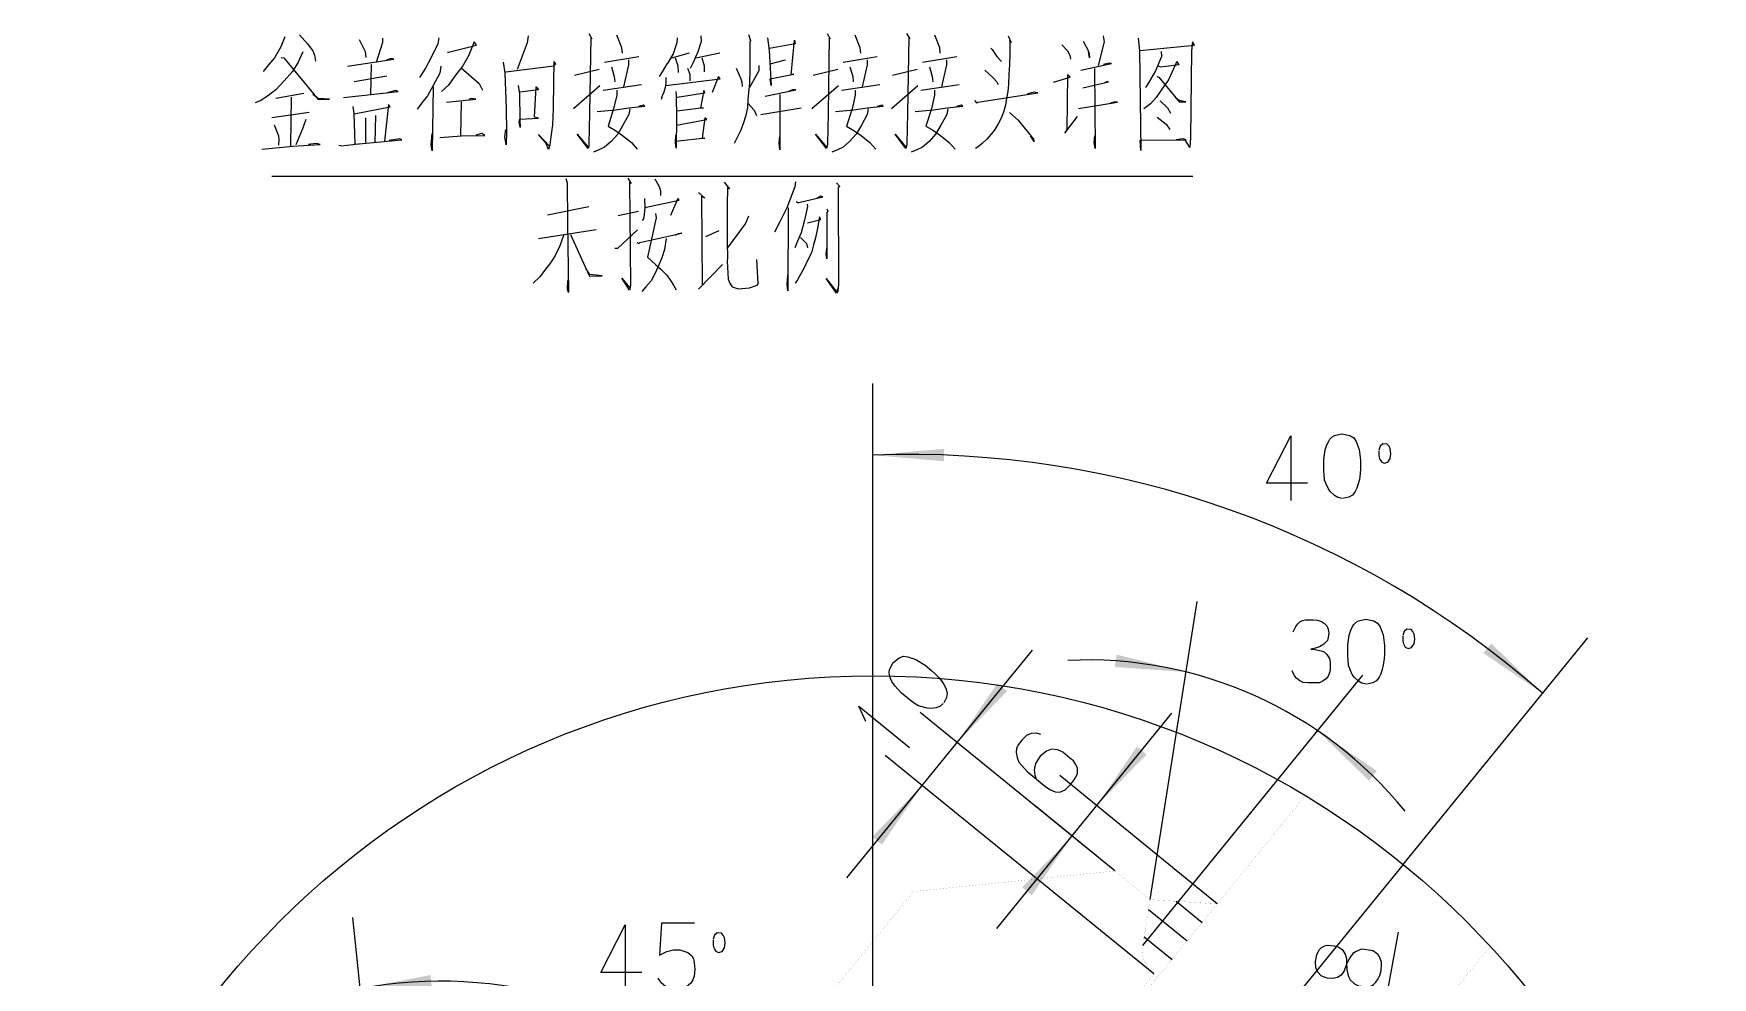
# Model space of a CAD drawing. Extents: x 0 to 8410, y 0 to 11890.
# Drawn here: x 6233 to 6937, y 5871 to 6267 of the extents above; entities that cross this region are included whole.
import ezdxf

# ---------------------------------------------------------------- set-up
doc = ezdxf.new("R2010")
doc.units = 0
doc.header["$MEASUREMENT"] = 0
for name, color, linetype in [('6', 7, 'Continuous'), ('7', 7, 'Continuous'), ('8', 7, 'Continuous')]:
    doc.layers.add(name, color=color, linetype=linetype)

# ---------------------------------------------------------------- blocks, each defined once
blk = doc.blocks.new('BLKENT253')
at = {"layer": '6', "color": 1, "linetype": 'Continuous'}
for p, q in [((6637.06, 5891.58), (6710.56, 5981.82)), ((6712.35, 5915.87), (6663.48, 5955.69)), ((6686.61, 5915.71), (6653.13, 5942.98))]:
    blk.add_line(p, q, dxfattribs=at)
at = {"layer": '6', "color": 2, "linetype": 'Continuous'}
for p, q in [((6649.54, 5972.53), (6647.59, 5970.58)), ((6651.46, 5973.33), (6649.54, 5972.53)), ((6653.8, 5973.55), (6651.46, 5973.33)), ((6655.62, 5972.89), (6653.8, 5973.55)), ((6645.38, 5967.19), (6645.21, 5965.44)), ((6645.21, 5965.44), (6645.59, 5963.24)), ((6646.15, 5968.8), (6645.38, 5967.19)), ((6647.59, 5970.58), (6646.15, 5968.8)), ((6655.29, 5963.84), (6653.3, 5960.74)), ((6657.91, 5965.95), (6655.29, 5963.84)), ((6660.05, 5966.81), (6657.91, 5965.95)), ((6662.65, 5966.46), (6660.05, 5966.81)), ((6664.74, 5965.47), (6662.65, 5966.46)), ((6667.67, 5963.08), (6664.74, 5965.47)), ((6645.59, 5963.24), (6646.37, 5961.31)), ((6646.37, 5961.31), (6647.6, 5959.95)), ((6647.6, 5959.95), (6649.86, 5957.4)), ((6649.86, 5957.4), (6657.68, 5951.04)), ((6653.3, 5960.74), (6652.77, 5958.1)), ((6652.77, 5958.1), (6652.99, 5955.92)), ((6669.19, 5961.84), (6667.67, 5963.08)), ((6670.2, 5960.42), (6669.19, 5961.84)), ((6670.87, 5958.81), (6670.2, 5960.42)), ((6670.97, 5956.49), (6670.87, 5958.81)), ((6652.99, 5955.92), (6653.45, 5954.71)), ((6657.68, 5951.04), (6659.64, 5949.67)), ((6659.64, 5949.67), (6661.5, 5948.86)), ((6663.56, 5948.72), (6665.81, 5949.72)), ((6665.81, 5949.72), (6667.99, 5951.95)), ((6667.99, 5951.95), (6669.56, 5953.87)), ((6669.56, 5953.87), (6670.97, 5956.49)), ((6661.5, 5948.86), (6663.56, 5948.72))]:
    blk.add_line(p, q, dxfattribs=at)
at = {"layer": '6', "color": 1, "linetype": 'Continuous'}
for points in [[(6678.98, 5943.05), (6695.83, 5967.88), (6699.88, 5964.57)], [(6668.63, 5930.35), (6651.78, 5905.53), (6647.73, 5908.83)]]:
    blk.add_solid(points, dxfattribs=at)
blk = doc.blocks.new('BLKENT254')
at = {"layer": '6', "color": 1, "linetype": 'Continuous'}
for p, q in [((6701.35, 5903.7), (6721.17, 6028.78)), ((6724.64, 5916.81), (6790.59, 5997.76))]:
    blk.add_line(p, q, dxfattribs=at)
at = {"layer": '6', "color": 2, "linetype": 'Continuous'}
for p, q in [((6763.4, 6019.31), (6764.23, 6020.15)), ((6764.23, 6020.15), (6765.33, 6020.71)), ((6765.33, 6020.71), (6766.61, 6020.99)), ((6766.61, 6020.99), (6769.72, 6020.99)), ((6769.72, 6020.99), (6771.64, 6020.85)), ((6771.64, 6020.85), (6773.29, 6020.29)), ((6773.29, 6020.29), (6774.57, 6019.45)), ((6786.83, 6019.03), (6787.84, 6020.01)), ((6787.84, 6020.01), (6788.75, 6020.57)), ((6788.75, 6020.57), (6791.86, 6021.27)), ((6791.86, 6021.27), (6795.16, 6020.57)), ((6795.16, 6020.57), (6796.8, 6019.59)), ((6761.39, 6015.95), (6761.94, 6017.07)), ((6761.94, 6017.07), (6762.49, 6018.19)), ((6762.49, 6018.19), (6763.4, 6019.31)), ((6774.57, 6019.45), (6775.48, 6018.47)), ((6775.48, 6018.47), (6776.12, 6017.07)), ((6776.12, 6013.57), (6775.76, 6012.31)), ((6776.12, 6017.07), (6776.4, 6015.39)), ((6776.4, 6015.39), (6776.12, 6013.57)), ((6784.36, 6010.49), (6784.91, 6014.55)), ((6784.91, 6014.55), (6785.55, 6016.65)), ((6785.55, 6016.65), (6786.19, 6017.91)), ((6786.19, 6017.91), (6786.83, 6019.03)), ((6796.8, 6019.59), (6797.81, 6018.05)), ((6797.81, 6018.05), (6799.09, 6014.69)), ((6799.09, 6014.69), (6799.64, 6010.21)), ((6807.33, 6014.13), (6807.42, 6012.03)), ((6807.97, 6016.09), (6807.42, 6014.41)), ((6809.06, 6017.07), (6807.97, 6016.09)), ((6810.89, 6016.93), (6809.06, 6017.07)), ((6811.63, 6016.09), (6810.89, 6016.93)), ((6812.08, 6014.97), (6811.63, 6016.09)), ((6812.36, 6012.87), (6812.08, 6014.97)), ((6770.82, 6009.09), (6768.8, 6008.67)), ((6768.8, 6008.67), (6770.45, 6008.53)), ((6770.45, 6008.53), (6773.1, 6007.97)), ((6772.46, 6009.65), (6770.82, 6009.09)), ((6774.29, 6010.77), (6772.46, 6009.65)), ((6773.1, 6007.97), (6774.38, 6007.55)), ((6775.76, 6012.31), (6774.29, 6010.77)), ((6774.38, 6007.55), (6775.57, 6006.43)), ((6775.57, 6006.43), (6776.58, 6004.75)), ((6784.36, 6005.59), (6784.36, 6010.49)), ((6799.64, 6006.57), (6799.55, 6004.61)), ((6799.64, 6010.21), (6799.64, 6006.57)), ((6807.42, 6012.03), (6807.6, 6010.91)), ((6807.6, 6010.91), (6807.87, 6010.35)), ((6807.87, 6010.35), (6808.42, 6009.51)), ((6808.42, 6009.51), (6809.61, 6008.95)), ((6809.61, 6008.95), (6811.08, 6009.37)), ((6811.08, 6009.37), (6812.08, 6010.91)), ((6812.08, 6010.91), (6812.36, 6012.87)), ((6761.94, 5997.61), (6761.03, 5999.71)), ((6776.76, 5999.29), (6776.12, 5997.47)), ((6776.58, 6004.75), (6776.86, 6003.21)), ((6776.86, 6000.55), (6776.76, 5999.29)), ((6776.86, 6003.21), (6776.86, 6000.55)), ((6784.45, 6004.19), (6784.36, 6005.59)), ((6784.63, 6001.81), (6784.45, 6004.19)), ((6785.09, 6000.55), (6784.63, 6001.81)), ((6786.19, 5998.17), (6785.09, 6000.55)), ((6798.72, 6000.27), (6798.18, 5998.45)), ((6799.18, 6002.09), (6798.72, 6000.27)), ((6799.55, 6004.61), (6799.18, 6002.09)), ((6762.86, 5996.49), (6761.94, 5997.61)), ((6764.23, 5995.51), (6762.86, 5996.49)), ((6765.6, 5994.81), (6764.23, 5995.51)), ((6767.71, 5994.67), (6765.6, 5994.81)), ((6772.46, 5994.67), (6767.71, 5994.67)), ((6774.02, 5995.51), (6772.46, 5994.67)), ((6775.3, 5996.49), (6774.02, 5995.51)), ((6776.12, 5997.47), (6775.3, 5996.49)), ((6786.92, 5997.05), (6786.19, 5998.17)), ((6788.75, 5995.37), (6786.92, 5997.05)), ((6790.12, 5994.53), (6788.75, 5995.37)), ((6791.95, 5994.11), (6790.12, 5994.53)), ((6794.79, 5994.67), (6792.32, 5994.11)), ((6796.35, 5995.51), (6794.79, 5994.67)), ((6797.44, 5997.05), (6796.35, 5995.51)), ((6798.18, 5998.45), (6797.44, 5997.05))]:
    blk.add_line(p, q, dxfattribs=at)
at = {"layer": '6', "color": 1, "linetype": 'Continuous'}
blk.add_arc((6675.14, 5832.66), 171.55, 39.0734, 92.7587, dxfattribs=at)
for points in [[(6716.47, 5999.15), (6686.55, 6001.25), (6687.36, 6006.41)], [(6771.64, 5974.5), (6796.46, 5957.65), (6793.16, 5953.59)]]:
    blk.add_solid(points, dxfattribs=at)
blk = doc.blocks.new('BLKENT255')
at = {"layer": '6', "color": 1, "linetype": 'Continuous'}
for p, q in [((6574.2, 5912.8), (6652.06, 6008.34)), ((6686.61, 5915.71), (6604.96, 5982.21)), ((6702.9, 5872.53), (6590.27, 5964.19))]:
    blk.add_line(p, q, dxfattribs=at)
at = {"layer": '6', "color": 2, "linetype": 'Continuous'}
for p, q in [((6591.93, 5999.05), (6592.07, 6000.11)), ((6592.05, 5997.65), (6591.93, 5999.05)), ((6592.07, 6000.11), (6593.5, 6002.97)), ((6593.5, 6002.97), (6596.12, 6005.08)), ((6596.12, 6005.08), (6597.92, 6005.74)), ((6597.92, 6005.74), (6599.75, 6005.54)), ((6599.75, 6005.54), (6603.16, 6004.41)), ((6603.16, 6004.41), (6606.98, 6002.01)), ((6606.98, 6002.01), (6609.81, 5999.71)), ((6609.81, 5999.71), (6611.27, 5998.4)), ((6592.52, 5996.45), (6592.05, 5997.65)), ((6593.09, 5995.15), (6592.52, 5996.45)), ((6594.31, 5993.33), (6593.09, 5995.15)), ((6597.11, 5990.34), (6594.31, 5993.33)), ((6611.27, 5998.4), (6612.99, 5996.53)), ((6612.99, 5996.53), (6614.11, 5995.02)), ((6614.11, 5995.02), (6615.18, 5993.45)), ((6615.18, 5993.45), (6615.8, 5991.99)), ((6615.8, 5991.99), (6616.3, 5990.17)), ((6582.17, 5978.43), (6579.26, 5984.83)), ((6579.26, 5984.83), (6600.53, 5967.49)), ((6600.91, 5987.24), (6597.11, 5990.34)), ((6602.06, 5986.43), (6600.91, 5987.24)), ((6604.02, 5985.07), (6602.06, 5986.43)), ((6605.28, 5984.63), (6604.02, 5985.07)), ((6614.61, 5985.88), (6613.13, 5984.73)), ((6615.97, 5988.43), (6614.84, 5986.16)), ((6616.3, 5990.17), (6615.97, 5988.43)), ((6607.82, 5983.98), (6605.28, 5984.63)), ((6609.15, 5983.84), (6607.82, 5983.98)), ((6611.61, 5984.19), (6609.15, 5983.84)), ((6613.13, 5984.73), (6611.61, 5984.19))]:
    blk.add_line(p, q, dxfattribs=at)
at = {"layer": '6', "color": 1, "linetype": 'Continuous'}
for points in [[(6620.47, 5969.58), (6637.32, 5994.4), (6641.38, 5991.1)], [(6605.79, 5951.56), (6588.93, 5926.74), (6584.88, 5930.05)]]:
    blk.add_solid(points, dxfattribs=at)
blk = doc.blocks.new('BLKENT256')
at = {"layer": '6', "color": 1, "linetype": 'Continuous'}
blk.add_line((6805.39, 5890.07), (6789.48, 5804.03), dxfattribs=at)
at = {"layer": '6', "color": 2, "linetype": 'Continuous'}
for p, q in [((6770.72, 5877.8), (6771.36, 5880.47)), ((6771.36, 5880.47), (6772.33, 5882.62)), ((6772.33, 5882.62), (6773.22, 5883.57)), ((6773.22, 5883.57), (6774.64, 5884.33)), ((6774.64, 5884.33), (6775.69, 5884.61)), ((6775.69, 5884.61), (6778.63, 5884.34)), ((6778.63, 5884.34), (6780.5, 5883.71)), ((6780.5, 5883.71), (6782.14, 5882.57)), ((6782.14, 5882.57), (6783.25, 5880.88)), ((6783.25, 5880.88), (6783.76, 5879.02)), ((6785.44, 5879.64), (6783.78, 5876.78)), ((6786.43, 5881.13), (6785.44, 5879.64)), ((6787.87, 5881.98), (6786.43, 5881.13)), ((6790.03, 5882.88), (6787.87, 5881.98)), ((6791.3, 5882.83), (6790.03, 5882.88)), ((6793.09, 5882.5), (6791.3, 5882.83)), ((6794.74, 5882.2), (6793.09, 5882.5)), ((6796.02, 5881.4), (6794.74, 5882.2)), ((6797.01, 5880.57), (6796.02, 5881.4)), ((6797.47, 5880.02), (6797.01, 5880.57)), ((6797.86, 5879.01), (6797.47, 5880.02)), ((6770.95, 5875.15), (6770.72, 5877.8)), ((6771.75, 5873.33), (6770.95, 5875.15)), ((6773.17, 5871.77), (6771.75, 5873.33)), ((6782.81, 5873.89), (6781.47, 5872)), ((6783.66, 5876.15), (6782.81, 5873.89)), ((6783.76, 5879.02), (6783.81, 5877.71)), ((6783.81, 5877.71), (6783.88, 5874.25)), ((6783.88, 5874.25), (6784.25, 5872.41)), ((6784.25, 5872.41), (6784.63, 5871.41)), ((6797.68, 5871.88), (6798.34, 5873.9)), ((6798.43, 5877.51), (6797.86, 5879.01)), ((6798.34, 5873.9), (6798.39, 5876.5)), ((6798.39, 5876.5), (6798.43, 5877.51)), ((6774.87, 5870.98), (6773.17, 5871.77)), ((6775.84, 5870.81), (6774.87, 5870.98)), ((6778.07, 5870.58), (6775.84, 5870.81)), ((6780, 5870.97), (6778.07, 5870.58)), ((6781.47, 5872), (6780, 5870.97)), ((6784.63, 5871.41), (6785.23, 5870)), ((6785.23, 5870), (6786.83, 5868.68)), ((6786.83, 5868.68), (6787.71, 5868.05)), ((6787.71, 5868.05), (6788.77, 5867.58)), ((6788.77, 5867.58), (6790, 5867.35)), ((6790, 5867.35), (6791.54, 5867.16)), ((6791.54, 5867.16), (6793.12, 5867.24)), ((6793.12, 5867.24), (6794.18, 5867.6)), ((6794.18, 5867.6), (6795.12, 5868.07)), ((6795.12, 5868.07), (6796.01, 5869.03)), ((6796.01, 5869.03), (6796.98, 5870.43)), ((6796.98, 5870.43), (6797.68, 5871.88)), ((6767.47, 5857.93), (6768.66, 5860.5)), ((6768.66, 5860.5), (6769.58, 5861.63)), ((6769.58, 5861.63), (6770.37, 5862.05)), ((6770.37, 5862.05), (6771.71, 5862.36)), ((6771.71, 5862.36), (6773.17, 5862.55)), ((6773.17, 5862.55), (6775.29, 5862.44)), ((6775.29, 5862.44), (6776.65, 5862.09)), ((6776.65, 5862.09), (6777.85, 5861.69)), ((6777.85, 5861.69), (6778.75, 5861.15)), ((6778.75, 5861.15), (6779.6, 5860.34)), ((6779.6, 5860.34), (6780.18, 5859.67)), ((6780.18, 5859.67), (6780.71, 5858.65)), ((6780.71, 5858.65), (6781.01, 5857.19)), ((6780.88, 5851.91), (6795.52, 5858.7)), ((6765.72, 5849.97), (6766.89, 5855.53)), ((6766.89, 5855.53), (6767.47, 5857.93)), ((6781.06, 5853.65), (6779.84, 5847.82)), ((6781.01, 5857.19), (6781.08, 5856.81)), ((6781.08, 5856.81), (6781.06, 5853.65)), ((6792.84, 5844.95), (6765.72, 5849.97))]:
    blk.add_line(p, q, dxfattribs=at)
at = {"layer": '6', "color": 1, "linetype": 'Continuous'}
blk.add_solid([(6789.48, 5804.03), (6792.34, 5833.89), (6797.48, 5832.94)], dxfattribs=at)
blk = doc.blocks.new('BLKENT307')
at = {"layer": '6', "color": 1, "linetype": 'Continuous'}
blk.add_line((6376.7, 5803.72), (6366.99, 5896.18), dxfattribs=at)
at = {"layer": '6', "color": 2, "linetype": 'Continuous'}
for p, q in [((6496.41, 5893.76), (6495.68, 5880.46)), ((6510.32, 5893.76), (6496.41, 5893.76)), ((6470.98, 5873.18), (6481.22, 5893.06)), ((6481.22, 5893.06), (6481.22, 5865.9)), ((6518.1, 5886.76), (6518.19, 5884.66)), ((6518.74, 5888.72), (6518.19, 5887.04)), ((6519.84, 5889.7), (6518.74, 5888.72)), ((6521.67, 5889.56), (6519.84, 5889.7)), ((6522.4, 5888.72), (6521.67, 5889.56)), ((6522.86, 5887.6), (6522.4, 5888.72)), ((6523.13, 5885.5), (6522.86, 5887.6)), ((6495.68, 5880.46), (6498.7, 5882)), ((6498.7, 5882), (6501.45, 5882.7)), ((6501.45, 5882.7), (6504.1, 5882.7)), ((6504.1, 5882.7), (6507.58, 5881.58)), ((6507.58, 5881.58), (6509.22, 5880.18)), ((6509.22, 5880.18), (6509.86, 5878.92)), ((6518.19, 5884.66), (6518.37, 5883.54)), ((6518.37, 5883.54), (6518.65, 5882.98)), ((6518.65, 5882.98), (6519.2, 5882.14)), ((6519.2, 5882.14), (6520.39, 5881.58)), ((6520.39, 5881.58), (6521.85, 5882)), ((6521.85, 5882), (6522.86, 5883.54)), ((6522.86, 5883.54), (6523.13, 5885.5)), ((6488.27, 5873.18), (6470.98, 5873.18)), ((6509.86, 5878.92), (6510.23, 5877.24)), ((6510.41, 5874.44), (6510.14, 5871.64)), ((6510.23, 5877.24), (6510.41, 5874.44)), ((6495.68, 5869.96), (6495.13, 5870.8)), ((6496.14, 5868.98), (6495.68, 5869.96)), ((6498.33, 5867.16), (6496.14, 5868.98)), ((6499.98, 5866.46), (6498.33, 5867.16)), ((6501.35, 5866.18), (6499.98, 5866.46)), ((6504.65, 5866.18), (6501.35, 5866.18)), ((6506.94, 5867.16), (6504.65, 5866.18)), ((6508.77, 5868.7), (6506.94, 5867.16)), ((6509.59, 5870.1), (6508.77, 5868.7)), ((6510.14, 5871.64), (6509.59, 5870.1))]:
    blk.add_line(p, q, dxfattribs=at)
at = {"layer": '6', "color": 1, "linetype": 'Continuous'}
blk.add_arc((6403.83, 5686.96), 182.53, 46.1924, 100.642, dxfattribs=at)
for points in [[(6370.12, 5866.35), (6399.57, 5872.07), (6400.12, 5866.87)], [(6530.18, 5818.68), (6505.36, 5835.53), (6508.66, 5839.59)]]:
    blk.add_solid(points, dxfattribs=at)
blk = doc.blocks.new('BLKENT312')
at = {"layer": '6', "color": 1, "linetype": 'Continuous'}
for p, q in [((6585.1, 5850.59), (6585.1, 6120.14)), ((6807.52, 5918.47), (6884.92, 6013.48))]:
    blk.add_line(p, q, dxfattribs=at)
at = {"layer": '6', "color": 2, "linetype": 'Continuous'}
for p, q in [((6750.16, 6078.36), (6760.41, 6098.23)), ((6760.41, 6098.23), (6760.41, 6071.07)), ((6776.78, 6096.83), (6777.79, 6097.81)), ((6777.79, 6097.81), (6778.71, 6098.37)), ((6778.71, 6098.37), (6781.82, 6099.07)), ((6781.82, 6099.07), (6785.11, 6098.37)), ((6785.11, 6098.37), (6786.76, 6097.4)), ((6774.31, 6088.29), (6774.86, 6092.35)), ((6774.86, 6092.35), (6775.5, 6094.45)), ((6775.5, 6094.45), (6776.14, 6095.71)), ((6776.14, 6095.71), (6776.78, 6096.83)), ((6786.76, 6097.4), (6787.76, 6095.86)), ((6787.76, 6095.86), (6789.05, 6092.5)), ((6789.05, 6092.5), (6789.59, 6088.01)), ((6797.28, 6091.93), (6797.37, 6089.83)), ((6797.92, 6093.89), (6797.37, 6092.21)), ((6799.02, 6094.87), (6797.92, 6093.89)), ((6800.85, 6094.74), (6799.02, 6094.87)), ((6801.58, 6093.89), (6800.85, 6094.74)), ((6802.04, 6092.77), (6801.58, 6093.89)), ((6802.31, 6090.68), (6802.04, 6092.77)), ((6802.04, 6088.71), (6802.31, 6090.68)), ((6774.31, 6083.39), (6774.31, 6088.29)), ((6774.4, 6081.99), (6774.31, 6083.39)), ((6789.59, 6084.38), (6789.5, 6082.41)), ((6789.59, 6088.01), (6789.59, 6084.38)), ((6797.37, 6089.83), (6797.55, 6088.71)), ((6797.55, 6088.71), (6797.83, 6088.15)), ((6797.83, 6088.15), (6798.38, 6087.32)), ((6798.38, 6087.32), (6799.57, 6086.75)), ((6799.57, 6086.75), (6801.03, 6087.17)), ((6801.03, 6087.17), (6802.04, 6088.71)), ((6767.45, 6078.36), (6750.16, 6078.36)), ((6774.59, 6079.61), (6774.4, 6081.99)), ((6775.05, 6078.36), (6774.59, 6079.61)), ((6776.14, 6075.97), (6775.05, 6078.36)), ((6788.68, 6078.07), (6788.13, 6076.25)), ((6789.14, 6079.9), (6788.68, 6078.07)), ((6789.5, 6082.41), (6789.14, 6079.9)), ((6776.88, 6074.85), (6776.14, 6075.97)), ((6778.71, 6073.18), (6776.88, 6074.85)), ((6780.08, 6072.33), (6778.71, 6073.18)), ((6781.91, 6071.91), (6780.08, 6072.33)), ((6784.74, 6072.47), (6782.27, 6071.91)), ((6786.3, 6073.31), (6784.74, 6072.47)), ((6787.4, 6074.85), (6786.3, 6073.31)), ((6788.13, 6076.25), (6787.4, 6074.85))]:
    blk.add_line(p, q, dxfattribs=at)
at = {"layer": '6', "color": 1, "linetype": 'Continuous'}
blk.add_arc((6599.87, 5686.95), 403.46, 48.7347, 92.0978, dxfattribs=at)
for points in [[(6585.1, 6090.14), (6614.99, 6092.76), (6614.99, 6087.53)], [(6865.97, 5990.22), (6841.15, 6007.07), (6844.45, 6011.12)]]:
    blk.add_solid(points, dxfattribs=at)
blk = doc.blocks.new('BLKENT556')
at = {"layer": '7', "color": 1, "linetype": 'Continuous'}
for p, q in [((6712.26, 5903), (6723.2, 5894.14)), ((6700.69, 5899.5), (6716.88, 5886.38)), ((6698.88, 5888.09), (6710.57, 5878.63))]:
    blk.add_line(p, q, dxfattribs=at)
blk = doc.blocks.new('BLKENT721')
at = {"layer": '8', "color": 2, "linetype": 'Continuous'}
for p, q in [((6465.93, 6266.9), (6467.24, 6264.74)), ((6532.99, 6266.51), (6533.77, 6263.96)), ((6565.93, 6266.9), (6567.24, 6264.74)), ((6599.26, 6266.9), (6600.57, 6264.74)), ((6336.78, 6261.41), (6334.17, 6256.7)), ((6338.48, 6265.53), (6336.78, 6261.41)), ((6344.62, 6266.31), (6348.02, 6262.59)), ((6348.02, 6262.59), (6350.24, 6259.65)), ((6350.24, 6259.65), (6350.9, 6257.88)), ((6369.72, 6264.35), (6372.21, 6259.45)), ((6372.21, 6259.45), (6372.47, 6256.9)), ((6379.4, 6263.18), (6376.78, 6254.74)), ((6379.4, 6264.94), (6379.4, 6263.18)), ((6402.66, 6262.59), (6399.53, 6256.31)), ((6403.05, 6265.14), (6402.66, 6262.59)), ((6407.11, 6259.06), (6418.87, 6262)), ((6417.96, 6263.37), (6415.6, 6257.88)), ((6418.87, 6262), (6417.96, 6263.37)), ((6440.18, 6262.98), (6435.87, 6251.8)), ((6440.57, 6265.92), (6440.18, 6262.98)), ((6466.85, 6265.53), (6466.32, 6233.57)), ((6467.24, 6264.74), (6466.85, 6265.53)), ((6477.56, 6266.31), (6479.66, 6261.02)), ((6479.66, 6261.02), (6479.92, 6258.67)), ((6502.92, 6262.98), (6501.35, 6258.47)), ((6503.05, 6265.14), (6502.92, 6262.98)), ((6513.12, 6263.57), (6511.68, 6259.25)), ((6512.99, 6265.92), (6513.12, 6263.57)), ((6533.77, 6263.96), (6533.51, 6263.18)), ((6533.51, 6263.18), (6533.51, 6251.61)), ((6540.96, 6265.14), (6541.62, 6259.84)), ((6541.62, 6259.84), (6542.4, 6245.14)), ((6552.47, 6262.59), (6541.75, 6260.63)), ((6550.9, 6249.65), (6552.2, 6264.16)), ((6552.2, 6264.16), (6552.47, 6262.59)), ((6566.85, 6265.53), (6566.32, 6233.57)), ((6567.24, 6264.74), (6566.85, 6265.53)), ((6577.56, 6266.31), (6579.66, 6261.02)), ((6579.66, 6261.02), (6579.92, 6258.67)), ((6600.18, 6265.53), (6599.66, 6233.57)), ((6600.57, 6264.74), (6600.18, 6265.53)), ((6610.9, 6266.31), (6612.99, 6261.02)), ((6612.99, 6261.02), (6613.25, 6258.67)), ((6634.56, 6260.82), (6635.08, 6260.23)), ((6635.08, 6260.23), (6637.17, 6257.29)), ((6641.88, 6265.92), (6643.18, 6263.18)), ((6643.18, 6263.18), (6642.53, 6263.96)), ((6642.53, 6263.96), (6642.53, 6258.47)), ((6664.36, 6262.19), (6666.71, 6259.65)), ((6666.71, 6259.65), (6667.76, 6257.88)), ((6673.38, 6263.76), (6675.47, 6259.84)), ((6675.47, 6259.84), (6675.86, 6258.47)), ((6682.14, 6263.37), (6679.65, 6253.57)), ((6681.75, 6265.92), (6682.14, 6263.37)), ((6696.39, 6264.94), (6696.91, 6259.84)), ((6696.91, 6259.84), (6697.43, 6217.88)), ((6697.04, 6259.84), (6720.05, 6262)), ((6706.06, 6259.45), (6706.19, 6257.29)), ((6718.74, 6259.65), (6718.35, 6223.18)), ((6719.13, 6263.37), (6718.74, 6259.65)), ((6720.05, 6262), (6719.13, 6263.37)), ((6331.68, 6253.76), (6329.46, 6251.02)), ((6334.17, 6256.7), (6331.68, 6253.76)), ((6336.91, 6256.9), (6338.09, 6256.7)), ((6338.09, 6256.7), (6352.47, 6239.25)), ((6344.1, 6254.94), (6341.75, 6251.02)), ((6346.06, 6259.25), (6344.1, 6254.94)), ((6350.9, 6257.88), (6351.29, 6255.33)), ((6364.75, 6253.18), (6384.23, 6256.12)), ((6374.69, 6253.96), (6374.43, 6241.21)), ((6383.06, 6256.51), (6381.09, 6255.72)), ((6384.23, 6256.12), (6383.06, 6256.51)), ((6397.43, 6252.39), (6394.95, 6248.47)), ((6399.53, 6256.31), (6397.43, 6252.39)), ((6403.97, 6253.18), (6403.45, 6250.23)), ((6406.72, 6259.06), (6407.11, 6259.06)), ((6413.12, 6253.37), (6409.72, 6248.86)), ((6412.47, 6252.59), (6420.05, 6245.92)), ((6415.6, 6257.88), (6413.12, 6253.37)), ((6430.11, 6254.94), (6430.77, 6250.43)), ((6431.16, 6250.82), (6451.29, 6253.37)), ((6451.29, 6255.14), (6451.16, 6246.12)), ((6452.21, 6254.16), (6451.29, 6255.14)), ((6451.29, 6253.37), (6452.21, 6254.16)), ((6472.6, 6254.94), (6486.98, 6257.29)), ((6475.47, 6252.98), (6476.65, 6248.86)), ((6482.66, 6253.76), (6480.57, 6244.55)), ((6482.66, 6255.92), (6482.66, 6253.76)), ((6498.74, 6254.16), (6496.78, 6250.82)), ((6499, 6254.35), (6498.74, 6254.16)), ((6501.35, 6258.47), (6499, 6254.35)), ((6500.83, 6256.7), (6508.28, 6258.86)), ((6502.14, 6256.7), (6503.32, 6253.37)), ((6503.32, 6253.37), (6503.45, 6250.63)), ((6507.37, 6252.39), (6508.41, 6249.84)), ((6509.72, 6254.74), (6508.54, 6252.19)), ((6511.68, 6259.25), (6509.72, 6254.74)), ((6510.9, 6256.7), (6520.96, 6258.86)), ((6513.38, 6256.7), (6514.43, 6253.37)), ((6514.43, 6253.37), (6514.43, 6250.82)), ((6527.76, 6252.39), (6529.72, 6247.88)), ((6537.3, 6253.57), (6537.3, 6251.21)), ((6542.01, 6254.16), (6548.41, 6255.92)), ((6572.6, 6254.94), (6586.98, 6257.29)), ((6575.47, 6252.98), (6576.65, 6248.86)), ((6582.66, 6253.76), (6580.57, 6244.55)), ((6582.66, 6255.92), (6582.66, 6253.76)), ((6605.93, 6254.94), (6620.31, 6257.29)), ((6608.81, 6252.98), (6609.98, 6248.86)), ((6615.99, 6253.76), (6613.9, 6244.55)), ((6615.99, 6255.92), (6615.99, 6253.76)), ((6637.17, 6257.29), (6639, 6255.14)), ((6642.4, 6253.76), (6642.14, 6249.84)), ((6642.53, 6258.47), (6642.4, 6253.76)), ((6667.76, 6257.88), (6668.02, 6256.12)), ((6672.33, 6251.61), (6685.14, 6254.35)), ((6675.99, 6256.7), (6675.6, 6259.25)), ((6675.86, 6258.47), (6675.99, 6256.7)), ((6684.23, 6254.55), (6681.88, 6253.96)), ((6685.14, 6254.35), (6684.23, 6254.55)), ((6706.19, 6257.29), (6703.71, 6251.21)), ((6704.75, 6253.37), (6705.8, 6252.98)), ((6705.8, 6252.98), (6713.51, 6253.96)), ((6712.6, 6255.14), (6709.07, 6247.49)), ((6713.51, 6253.96), (6712.6, 6255.14)), ((6338.22, 6247.1), (6334.69, 6243.37)), ((6341.75, 6251.02), (6338.22, 6247.1)), ((6381.22, 6249.06), (6367.63, 6246.7)), ((6403.45, 6250.23), (6400.7, 6245.14)), ((6407.11, 6245.33), (6404.23, 6242.59)), ((6409.72, 6248.86), (6407.11, 6245.33)), ((6420.05, 6245.92), (6421.36, 6243.18)), ((6430.77, 6250.43), (6431.29, 6235.53)), ((6451.16, 6246.12), (6451.03, 6235.92)), ((6460.05, 6249.45), (6470.37, 6252)), ((6471.94, 6243.18), (6488.02, 6245.53)), ((6476.65, 6248.86), (6476.91, 6246.7)), ((6496.78, 6250.82), (6495.47, 6248.86)), ((6498.22, 6245.92), (6497.96, 6244.35)), ((6498.35, 6248.47), (6498.22, 6245.92)), ((6498.35, 6245.14), (6521.09, 6247.88)), ((6508.41, 6249.84), (6508.41, 6247.1)), ((6520.31, 6248.86), (6517.69, 6242.19)), ((6521.09, 6247.88), (6520.31, 6248.86)), ((6529.72, 6247.88), (6530.11, 6246.7)), ((6530.11, 6246.7), (6530.24, 6244.74)), ((6533.38, 6246.12), (6532.99, 6242.19)), ((6533.51, 6251.61), (6533.38, 6246.12)), ((6537.3, 6251.21), (6533.38, 6244.35)), ((6542.01, 6247.88), (6551.94, 6249.84)), ((6542.4, 6245.14), (6542.01, 6247.88)), ((6551.94, 6249.84), (6550.9, 6249.65)), ((6560.05, 6249.45), (6570.37, 6252)), ((6571.94, 6243.18), (6588.02, 6245.53)), ((6576.65, 6248.86), (6576.91, 6246.7)), ((6593.38, 6249.45), (6603.71, 6252)), ((6605.28, 6243.18), (6621.35, 6245.53)), ((6609.98, 6248.86), (6610.24, 6246.7)), ((6632.07, 6251.61), (6635.47, 6248.47)), ((6635.47, 6248.47), (6637.04, 6246.7)), ((6637.04, 6246.7), (6637.69, 6245.53)), ((6642.01, 6245.72), (6641.75, 6242.59)), ((6642.14, 6249.84), (6642.01, 6245.72)), ((6660.83, 6246.51), (6667.89, 6248.67)), ((6666.71, 6249.65), (6666.45, 6226.7)), ((6667.89, 6248.67), (6666.71, 6249.65)), ((6673.12, 6244.16), (6683.97, 6246.7)), ((6678.09, 6252.19), (6678.35, 6218.67)), ((6683.18, 6246.7), (6682.14, 6246.12)), ((6683.97, 6246.7), (6683.18, 6246.7)), ((6700.7, 6246.31), (6699.39, 6244.35)), ((6703.71, 6251.21), (6700.7, 6246.31)), ((6704.23, 6248.86), (6705.01, 6248.67)), ((6705.01, 6248.67), (6713.51, 6238.27)), ((6709.07, 6247.49), (6706.32, 6243.57)), ((6328.41, 6238.86), (6326.06, 6237.88)), ((6331.29, 6240.63), (6328.41, 6238.86)), ((6334.69, 6243.37), (6331.29, 6240.63)), ((6346.45, 6241.8), (6334.69, 6239.65)), ((6341.09, 6240.23), (6340.83, 6219.84)), ((6352.47, 6239.65), (6350.24, 6241.41)), ((6357.17, 6239.45), (6352.47, 6239.65)), ((6352.47, 6239.25), (6357.17, 6239.45)), ((6363.06, 6240.04), (6386.06, 6242.59)), ((6384.89, 6242.98), (6381.49, 6242)), ((6386.06, 6242.59), (6384.89, 6242.98)), ((6398.35, 6240.82), (6396, 6237.88)), ((6400.7, 6245.14), (6398.35, 6240.82)), ((6400.7, 6244.55), (6400.31, 6217.68)), ((6406.32, 6238.08), (6418.61, 6239.45)), ((6416.78, 6239.65), (6415.6, 6239.25)), ((6418.61, 6239.45), (6416.78, 6239.65)), ((6436.39, 6245.14), (6436.91, 6241.61)), ((6436.91, 6241.61), (6437.04, 6230.82)), ((6444.88, 6243.37), (6437.04, 6242.39)), ((6443.19, 6231.8), (6443.97, 6244.55)), ((6443.97, 6244.55), (6444.88, 6243.37)), ((6459.53, 6235.53), (6470.64, 6245.14)), ((6477.7, 6241.02), (6476.39, 6235.33)), ((6477.7, 6243.18), (6477.7, 6241.02)), ((6496.78, 6240.82), (6496.39, 6239.25)), ((6497.43, 6242.39), (6496.78, 6240.82)), ((6497.96, 6244.35), (6497.43, 6242.39)), ((6502.53, 6242.59), (6502.66, 6240.82)), ((6502.66, 6240.82), (6502.79, 6231.8)), ((6503.05, 6240.23), (6514.69, 6242)), ((6514.17, 6242.98), (6512.86, 6235.72)), ((6514.69, 6242), (6514.17, 6242.98)), ((6532.73, 6239.25), (6532.47, 6235.72)), ((6532.99, 6242.19), (6532.73, 6239.25)), ((6539.92, 6240.63), (6552.86, 6243.37)), ((6546.06, 6241.41), (6546.06, 6218.08)), ((6551.42, 6243.37), (6549.72, 6242.59)), ((6552.86, 6243.37), (6551.42, 6243.37)), ((6559.52, 6235.53), (6570.64, 6245.14)), ((6577.69, 6241.02), (6576.39, 6235.33)), ((6577.69, 6243.18), (6577.69, 6241.02)), ((6592.86, 6235.53), (6603.97, 6245.14)), ((6611.03, 6241.02), (6609.72, 6235.33)), ((6611.03, 6243.18), (6611.03, 6241.02)), ((6627.76, 6238.86), (6628.67, 6237.68)), ((6629.07, 6238.08), (6654.3, 6242)), ((6641.22, 6239.84), (6640.7, 6236.9)), ((6641.75, 6242.59), (6641.22, 6239.84)), ((6652.73, 6242.39), (6649.98, 6241.61)), ((6654.3, 6242), (6652.73, 6242.39)), ((6703.97, 6240.04), (6701.62, 6237.49)), ((6706.32, 6243.57), (6703.97, 6240.04)), ((6705.54, 6238.67), (6708.67, 6235.72)), ((6713.51, 6238.86), (6712.2, 6239.84)), ((6716.39, 6238.27), (6713.51, 6238.86)), ((6348.68, 6233.76), (6332.99, 6231.61)), ((6366.98, 6236.31), (6367.5, 6233.37)), ((6367.5, 6233.37), (6367.89, 6220.63)), ((6367.63, 6233.18), (6382.66, 6236.12)), ((6372.34, 6231.61), (6372.34, 6221.21)), ((6376.52, 6232.59), (6376.26, 6221.21)), ((6382.01, 6237.1), (6380.31, 6221.8)), ((6382.66, 6236.12), (6382.01, 6237.1)), ((6396, 6237.88), (6394.04, 6235.14)), ((6412.47, 6238.27), (6412.21, 6223.96)), ((6431.29, 6235.53), (6431.29, 6235.14)), ((6431.29, 6235.14), (6431.42, 6225.72)), ((6437.04, 6231.02), (6444.88, 6231.41)), ((6444.88, 6231.41), (6443.19, 6231.8)), ((6451.03, 6235.33), (6450.77, 6228.67)), ((6451.03, 6235.92), (6451.03, 6235.33)), ((6466.32, 6233.57), (6466.06, 6220.63)), ((6469.46, 6234.16), (6477.17, 6234.94)), ((6476.39, 6235.33), (6474.04, 6228.08)), ((6477.17, 6234.94), (6482.79, 6235.72)), ((6482.79, 6232.98), (6480.31, 6228.47)), ((6482.79, 6235.72), (6489.46, 6236.51)), ((6483.19, 6235.33), (6482.79, 6232.98)), ((6488.81, 6236.9), (6486.85, 6236.31)), ((6489.46, 6236.51), (6488.81, 6236.9)), ((6502.79, 6231.8), (6502.66, 6218.86)), ((6514.04, 6235.72), (6502.92, 6234.35)), ((6512.86, 6235.72), (6514.04, 6235.72)), ((6514.69, 6231.61), (6513.51, 6222.98)), ((6515.47, 6230.82), (6514.69, 6231.61)), ((6531.68, 6232.19), (6530.77, 6229.06)), ((6532.47, 6235.72), (6531.68, 6232.19)), ((6532.73, 6237.68), (6535.34, 6234.74)), ((6535.34, 6234.74), (6536.26, 6232.59)), ((6538.09, 6232.98), (6555.08, 6235.72)), ((6566.32, 6233.57), (6566.06, 6220.63)), ((6569.46, 6234.16), (6577.17, 6234.94)), ((6576.39, 6235.33), (6574.03, 6228.08)), ((6577.17, 6234.94), (6582.79, 6235.72)), ((6582.79, 6232.98), (6580.31, 6228.47)), ((6582.79, 6235.72), (6589.46, 6236.51)), ((6583.18, 6235.33), (6582.79, 6232.98)), ((6588.81, 6236.9), (6586.85, 6236.31)), ((6589.46, 6236.51), (6588.81, 6236.9)), ((6599.66, 6233.57), (6599.39, 6220.63)), ((6602.79, 6234.16), (6610.5, 6234.94)), ((6609.72, 6235.33), (6607.37, 6228.08)), ((6610.5, 6234.94), (6616.13, 6235.72)), ((6616.13, 6232.98), (6613.64, 6228.47)), ((6616.13, 6235.72), (6622.79, 6236.51)), ((6616.52, 6235.33), (6616.13, 6232.98)), ((6622.14, 6236.9), (6620.18, 6236.31)), ((6622.79, 6236.51), (6622.14, 6236.9)), ((6628.67, 6237.68), (6629.07, 6238.08)), ((6638.87, 6231.41), (6637.69, 6229.06)), ((6639.92, 6233.96), (6638.87, 6231.41)), ((6640.7, 6236.9), (6639.92, 6233.96)), ((6642.4, 6233.76), (6646.06, 6230.63)), ((6665.67, 6225.14), (6670.9, 6232.19)), ((6671.29, 6235.53), (6687.76, 6238.08)), ((6686.58, 6238.27), (6684.75, 6237.68)), ((6687.76, 6238.08), (6686.58, 6238.27)), ((6701.62, 6237.49), (6698.74, 6235.33)), ((6704.36, 6231.8), (6708.15, 6228.86)), ((6708.67, 6235.72), (6709.98, 6233.57)), ((6713.51, 6238.27), (6716.39, 6238.27)), ((6334.04, 6228.67), (6335.87, 6223.96)), ((6345.93, 6226.9), (6343.06, 6220.23)), ((6347.37, 6230.82), (6345.93, 6226.9)), ((6399.92, 6220.23), (6400.31, 6224.94)), ((6421.09, 6224.94), (6418.61, 6224.35)), ((6422.4, 6224.16), (6421.09, 6224.94)), ((6430.77, 6223.57), (6431.16, 6226.7)), ((6431.42, 6225.72), (6431.29, 6220.23)), ((6436.78, 6230.04), (6437.04, 6231.02)), ((6437.17, 6227.49), (6436.78, 6230.04)), ((6437.04, 6230.82), (6437.17, 6227.49)), ((6448.02, 6221.02), (6444.88, 6224.55)), ((6444.88, 6224.55), (6449.33, 6219.84)), ((6450.77, 6228.67), (6450.11, 6223.57)), ((6465.67, 6218.67), (6461.09, 6224.74)), ((6461.09, 6224.74), (6465.67, 6219.25)), ((6474.04, 6228.08), (6477.17, 6226.31)), ((6478.09, 6224.74), (6475.34, 6221.61)), ((6477.17, 6226.31), (6480.18, 6224.16)), ((6480.31, 6228.47), (6478.09, 6224.74)), ((6502.4, 6221.21), (6502.53, 6224.35)), ((6502.79, 6228.47), (6515.47, 6230.82)), ((6529.59, 6226.12), (6528.41, 6223.57)), ((6530.77, 6229.06), (6529.59, 6226.12)), ((6565.67, 6218.67), (6561.09, 6224.74)), ((6561.09, 6224.74), (6565.67, 6219.25)), ((6574.03, 6228.08), (6577.17, 6226.31)), ((6578.09, 6224.74), (6575.34, 6221.61)), ((6577.17, 6226.31), (6580.18, 6224.16)), ((6580.31, 6228.47), (6578.09, 6224.74)), ((6599, 6218.67), (6594.43, 6224.74)), ((6594.43, 6224.74), (6599, 6219.25)), ((6607.37, 6228.08), (6610.5, 6226.31)), ((6611.42, 6224.74), (6608.67, 6221.61)), ((6610.5, 6226.31), (6613.51, 6224.16)), ((6613.64, 6228.47), (6611.42, 6224.74)), ((6634.69, 6224.74), (6632.86, 6222.59)), ((6636.26, 6226.7), (6634.69, 6224.74)), ((6637.69, 6229.06), (6636.26, 6226.7)), ((6646.06, 6230.63), (6648.94, 6226.9)), ((6648.94, 6226.9), (6650.9, 6224.55)), ((6650.9, 6224.55), (6652.33, 6222.98)), ((6666.45, 6226.7), (6665.67, 6225.14)), ((6708.15, 6228.86), (6709.59, 6226.7)), ((6328.81, 6218.47), (6341.88, 6219.65)), ((6335.87, 6223.96), (6336, 6222.39)), ((6336, 6222.39), (6335.87, 6220.04)), ((6341.88, 6219.65), (6353.38, 6220.43)), ((6351.81, 6220.82), (6348.28, 6220.43)), ((6353.38, 6220.43), (6351.81, 6220.82)), ((6361.09, 6220.04), (6362.27, 6219.84)), ((6362.27, 6219.84), (6369.33, 6220.63)), ((6369.33, 6220.63), (6369.72, 6220.63)), ((6369.72, 6220.63), (6387.63, 6222.39)), ((6386.72, 6222.78), (6382.27, 6222)), ((6387.63, 6222.39), (6386.72, 6222.78)), ((6400.31, 6217.68), (6399.92, 6220.23)), ((6403.45, 6223.37), (6412.6, 6223.96)), ((6412.6, 6223.96), (6422.4, 6224.16)), ((6431.29, 6220.23), (6430.77, 6223.57)), ((6449.07, 6218.27), (6448.02, 6221.02)), ((6449.59, 6220.23), (6449.07, 6218.27)), ((6450.11, 6223.57), (6449.59, 6220.23)), ((6465.93, 6219.65), (6465.67, 6218.67)), ((6466.06, 6220.63), (6465.93, 6219.65)), ((6470.24, 6218.08), (6467.89, 6217.1)), ((6472.6, 6219.25), (6470.24, 6218.08)), ((6475.34, 6221.61), (6472.6, 6219.25)), ((6480.18, 6224.16), (6483.84, 6221.21)), ((6483.84, 6221.21), (6486.32, 6218.47)), ((6502.66, 6218.86), (6502.4, 6221.21)), ((6514.69, 6222.98), (6502.53, 6221.61)), ((6513.51, 6222.98), (6514.69, 6222.98)), ((6528.41, 6223.57), (6526.98, 6220.82)), ((6545.8, 6221.02), (6546.06, 6223.76)), ((6546.06, 6218.08), (6545.8, 6221.02)), ((6565.93, 6219.65), (6565.67, 6218.67)), ((6566.06, 6220.63), (6565.93, 6219.65)), ((6570.24, 6218.08), (6567.89, 6217.1)), ((6572.6, 6219.25), (6570.24, 6218.08)), ((6575.34, 6221.61), (6572.6, 6219.25)), ((6580.18, 6224.16), (6583.84, 6221.21)), ((6583.84, 6221.21), (6586.32, 6218.47)), ((6599.26, 6219.65), (6599, 6218.67)), ((6599.39, 6220.63), (6599.26, 6219.65)), ((6603.58, 6218.08), (6601.22, 6217.1)), ((6605.93, 6219.25), (6603.58, 6218.08)), ((6608.67, 6221.61), (6605.93, 6219.25)), ((6613.51, 6224.16), (6617.17, 6221.21)), ((6617.17, 6221.21), (6619.66, 6218.47)), ((6629.33, 6219.45), (6628.15, 6218.67)), ((6630.9, 6220.82), (6629.33, 6219.45)), ((6632.86, 6222.59), (6630.9, 6220.82)), ((6652.73, 6221.61), (6651.16, 6223.96)), ((6652.33, 6222.98), (6652.73, 6221.61)), ((6677.96, 6221.41), (6678.22, 6223.96)), ((6678.35, 6218.67), (6677.96, 6221.41)), ((6697.17, 6222.19), (6716.52, 6222.39)), ((6697.43, 6217.88), (6697.17, 6222.19)), ((6715.08, 6222.78), (6712.33, 6222.39)), ((6716.52, 6222.39), (6715.08, 6222.78)), ((6718.09, 6219.06), (6716.12, 6222.39)), ((6718.35, 6223.18), (6718.09, 6219.06)), ((6456.33, 6206.12), (6456.85, 6204.35)), ((6456.85, 6204.35), (6457.11, 6188.08)), ((6482.34, 6206.31), (6483.78, 6203.96)), ((6483.78, 6203.96), (6482.99, 6204.55)), ((6482.99, 6204.55), (6483.51, 6161.8)), ((6493.71, 6205.92), (6495.54, 6202.78)), ((6522.73, 6204.55), (6524.95, 6201.8)), ((6552.66, 6204.74), (6552.4, 6202.59)), ((6569.92, 6204.35), (6571.23, 6202.78)), ((6489.4, 6197.68), (6489.53, 6193.96)), ((6489.53, 6193.96), (6503.91, 6197.1)), ((6495.54, 6202.78), (6496.06, 6201.02)), ((6496.06, 6201.02), (6496.06, 6199.06)), ((6503.38, 6197.68), (6500.25, 6190.63)), ((6503.91, 6197.1), (6503.38, 6197.68)), ((6512.01, 6200.23), (6514.63, 6197.88)), ((6514.63, 6197.88), (6513.19, 6198.67)), ((6513.19, 6198.67), (6513.58, 6161.21)), ((6524.17, 6202.78), (6524.04, 6194.55)), ((6524.95, 6201.8), (6524.17, 6202.78)), ((6552.4, 6202.59), (6549, 6193.76)), ((6552.93, 6196.51), (6553.71, 6196.12)), ((6553.71, 6196.12), (6554.1, 6196.12)), ((6554.1, 6196.12), (6564.17, 6198.47)), ((6563.25, 6198.67), (6561.68, 6197.88)), ((6564.17, 6198.47), (6563.25, 6198.67)), ((6571.23, 6202.78), (6570.57, 6202.39)), ((6570.57, 6202.39), (6570.7, 6161.8)), ((6448.61, 6190.82), (6466, 6194.35)), ((6478.29, 6190.63), (6486.78, 6192.39)), ((6488.87, 6189.25), (6488.35, 6188.47)), ((6489.14, 6191.02), (6488.87, 6189.25)), ((6489.53, 6193.96), (6489.14, 6191.02)), ((6494.23, 6189.65), (6490.57, 6173.18)), ((6493.97, 6191.41), (6494.23, 6189.65)), ((6524.04, 6194.55), (6524.04, 6186.12)), ((6531.75, 6187.1), (6533.06, 6190.43)), ((6549, 6193.76), (6546.26, 6188.27)), ((6549.66, 6193.76), (6549.4, 6159.06)), ((6557.76, 6194.35), (6556.46, 6188.67)), ((6557.5, 6195.33), (6557.76, 6194.35)), ((6562.73, 6190.04), (6561.95, 6185.33)), ((6563.25, 6188.86), (6562.73, 6190.04)), ((6565.87, 6193.37), (6566.26, 6192.39)), ((6566.26, 6192.39), (6565.87, 6191.8)), ((6565.87, 6191.8), (6565.87, 6172.39)), ((6444.95, 6181.02), (6469, 6184.74)), ((6455.54, 6182.59), (6453.84, 6177.88)), ((6457.11, 6188.08), (6457.5, 6158.27)), ((6458.29, 6182.59), (6464.43, 6169.06)), ((6478.15, 6176.9), (6486.39, 6184.55)), ((6487.44, 6179.25), (6504.95, 6183.18)), ((6503.51, 6182.98), (6502.08, 6182.19)), ((6504.95, 6183.18), (6503.51, 6182.98)), ((6515.02, 6181.8), (6520.64, 6184.35)), ((6524.04, 6186.12), (6524.04, 6178.67)), ((6524.17, 6176.9), (6531.75, 6187.1)), ((6546.26, 6188.27), (6543.91, 6183.57)), ((6555.02, 6183.37), (6553.45, 6179.84)), ((6556.46, 6188.67), (6555.02, 6183.37)), ((6557.63, 6187.49), (6563.25, 6188.86)), ((6561.95, 6185.33), (6561.03, 6181.21)), ((6453.84, 6177.88), (6451.88, 6173.76)), ((6476.85, 6176.9), (6478.15, 6176.9)), ((6486.13, 6179.25), (6486.91, 6178.86)), ((6486.91, 6178.86), (6487.44, 6179.25)), ((6497.76, 6176.31), (6496.59, 6172.78)), ((6498.42, 6181.02), (6497.76, 6176.31)), ((6524.04, 6178.67), (6524.17, 6173.37)), ((6553.45, 6179.84), (6552.4, 6177.1)), ((6554.76, 6181.41), (6557.24, 6178.86)), ((6557.24, 6178.86), (6557.76, 6177.1)), ((6559.33, 6174.94), (6557.89, 6172)), ((6560.25, 6178.27), (6559.33, 6174.94)), ((6561.03, 6181.21), (6560.25, 6178.27)), ((6565.47, 6174.35), (6565.87, 6176.9)), ((6449.92, 6170.82), (6447.44, 6167.49)), ((6451.88, 6173.76), (6449.92, 6170.82)), ((6464.43, 6169.06), (6466.26, 6165.14)), ((6466.39, 6165.92), (6464.82, 6168.27)), ((6490.57, 6173.18), (6492.27, 6171.61)), ((6492.27, 6171.61), (6493.97, 6170.04)), ((6495.02, 6169.25), (6493.58, 6165.92)), ((6493.97, 6170.04), (6496.19, 6168.08)), ((6496.59, 6172.78), (6495.02, 6169.25)), ((6496.19, 6168.08), (6498.68, 6165.53)), ((6512.01, 6159.65), (6522.08, 6170.04)), ((6524.17, 6172.78), (6524.04, 6171.41)), ((6524.04, 6171.41), (6524.43, 6163.96)), ((6524.17, 6173.37), (6524.17, 6172.78)), ((6536.98, 6162), (6536.46, 6172.19)), ((6556.32, 6168.67), (6554.89, 6166.12)), ((6557.89, 6172), (6556.32, 6168.67)), ((6565.87, 6172.39), (6565.47, 6174.35)), ((6445.48, 6164.94), (6442.6, 6162.19)), ((6447.44, 6167.49), (6445.48, 6164.94)), ((6456.98, 6159.65), (6457.24, 6163.37)), ((6466.26, 6165.14), (6471.62, 6165.33)), ((6471.62, 6165.33), (6466.39, 6165.92)), ((6482.99, 6159.25), (6479.85, 6164.35)), ((6479.85, 6164.35), (6482.99, 6160.43)), ((6483.51, 6161.8), (6483.38, 6160.23)), ((6492.14, 6163.18), (6489.92, 6160.63)), ((6493.58, 6165.92), (6492.14, 6163.18)), ((6498.68, 6165.53), (6500.25, 6163.37)), ((6500.25, 6163.37), (6501.55, 6161.41)), ((6501.55, 6161.41), (6502.6, 6159.45)), ((6513.58, 6161.21), (6512.01, 6159.65)), ((6524.43, 6163.96), (6525.21, 6162)), ((6525.21, 6162), (6526.13, 6160.63)), ((6533.32, 6160.23), (6536.59, 6161.41)), ((6536.59, 6161.41), (6536.98, 6162)), ((6549.13, 6161.61), (6549.4, 6165.53)), ((6549.4, 6159.06), (6549.13, 6161.61)), ((6553.45, 6163.57), (6552.53, 6162.19)), ((6554.89, 6166.12), (6553.45, 6163.57)), ((6569.92, 6158.08), (6565.47, 6164.16)), ((6565.47, 6164.16), (6570.05, 6158.47)), ((6570.7, 6161.8), (6570.44, 6158.86)), ((6457.5, 6158.27), (6456.98, 6159.65)), ((6483.38, 6160.23), (6482.99, 6159.25)), ((6489.92, 6160.63), (6488.22, 6158.67)), ((6526.13, 6160.63), (6528.61, 6159.84)), ((6528.61, 6159.84), (6533.32, 6160.23)), ((6570.44, 6158.86), (6569.92, 6158.08)), ((6570.05, 6158.47), (6570.44, 6160.04))]:
    blk.add_line(p, q, dxfattribs=at)

msp = doc.modelspace()

# ---------------------------------------------------------------- linework, layer by layer
at = {"layer": '6'}
for p, q in [((6333.08, 6207.16), (6719.31, 6207.16)), ((6807.52, 5918.47), (6369.96, 5381.34)), ((6698.31, 5884.48), (6724.64, 5916.81)), ((6729.53, 5901.88), (6712.35, 5915.87))]:
    msp.add_line(p, q, dxfattribs=at)
at = {"layer": '6', "const_width": 0.03}
for points in [[(6343.39, 5427.9), (6766.5, 5947.29)], [(6602.2, 5907.09), (6686.61, 5915.71)], [(6686.61, 5915.71), (6701.35, 5903.7)], [(6602.19, 5907.09), (6351.63, 5599.49)], [(6698.31, 5884.48), (6701.35, 5903.7)], [(6701.35, 5903.7), (6729.52, 5901.89)], [(6593.5, 5896.7), (6593.76, 5896.73)], [(6593.5, 5896.7), (6593.64, 5896.59)], [(6422.67, 5366.87), (6844.04, 5884.12)], [(6440.94, 5550.8), (6702.97, 5872.47)], [(6702.9, 5872.53), (6704.52, 5871.21)]]:
    msp.add_lwpolyline(points, dxfattribs=at)
msp.add_lwpolyline([(6698.31, 5884.48, 0.267943), (6702.9, 5872.53, -0.1)], format="xyb", dxfattribs=at)
at = {"layer": '6'}
msp.add_circle((6585.17, 5645.53), 352.047, dxfattribs=at)

# ---------------------------------------------------------------- block references
for name in ['BLKENT721', 'BLKENT312', 'BLKENT254', 'BLKENT255', 'BLKENT253', 'BLKENT556', 'BLKENT307', 'BLKENT256']:
    msp.add_blockref(name, (0, 0), dxfattribs=at)

doc.saveas('drawing.dxf')
